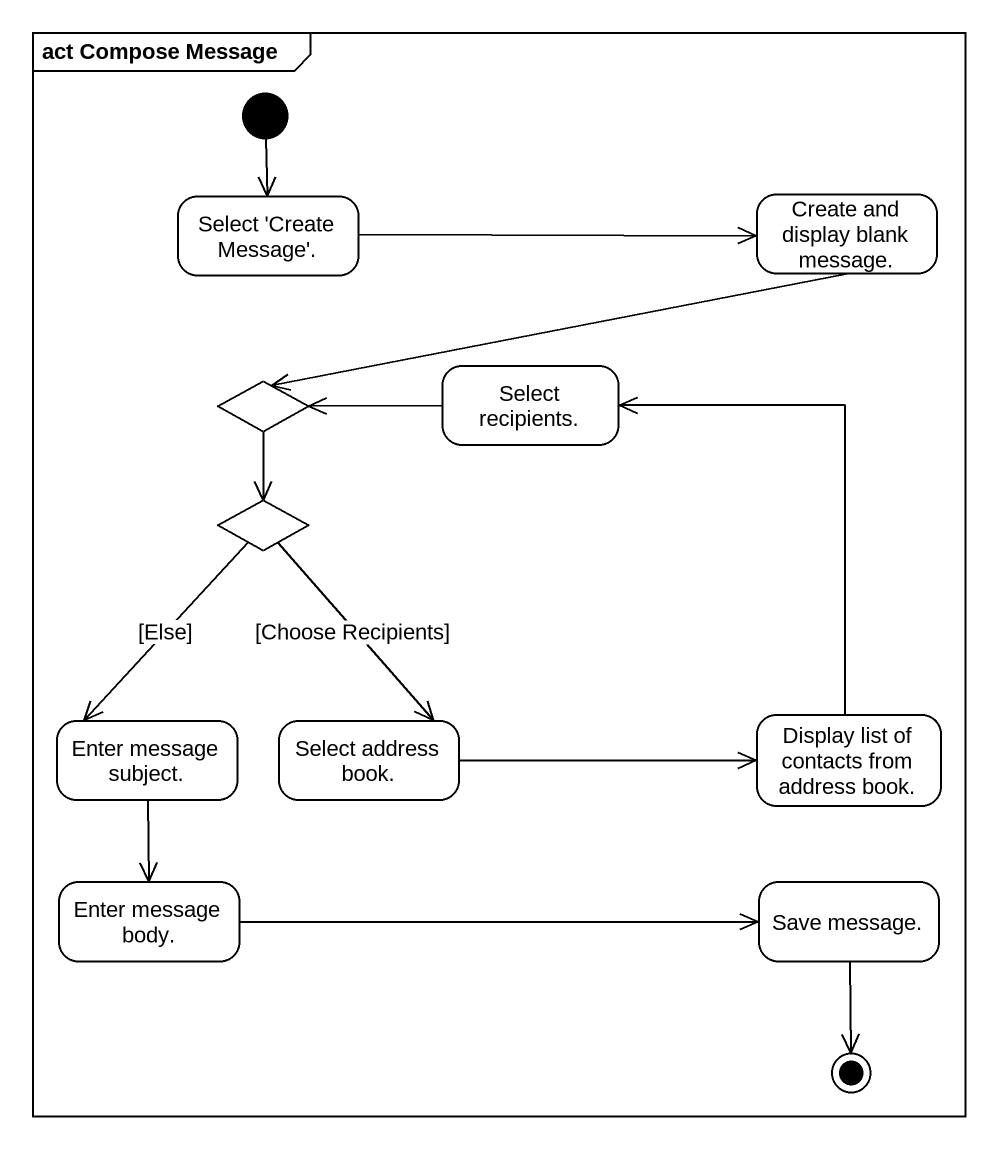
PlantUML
@startuml
mainframe act Compose Message
hide empty description
state "Select 'Create Message'." as Select_Create_Message
state "Create and display blank message." as Create_and_display_blank
state choice1 <<choice>>
state "Select recipients." as Select_recipients
state choice2 <<choice>>
state "Enter message subject." as Enter_message_subject
state "Select address book." as Select_address_book
state "Display list of contacts from address book." as Display_list_of_contacts
state "Enter message body." as Enter_message_body
state "Save message." as Save_message
[*] --> Select_Create_Message
Select_Create_Message -right-> Create_and_display_blank
Create_and_display_blank -left-> choice1
choice1 --> choice2
Select_recipients -left-> choice1
choice2 --> Enter_message_subject : [Else]
choice2 --> Select_address_book : [Choose Recipients]
Enter_message_subject --> Enter_message_body
Select_address_book -right-> Display_list_of_contacts
Display_list_of_contacts -up-> Select_recipients
Enter_message_body -right-> Save_message
Save_message --> [*]
@enduml
